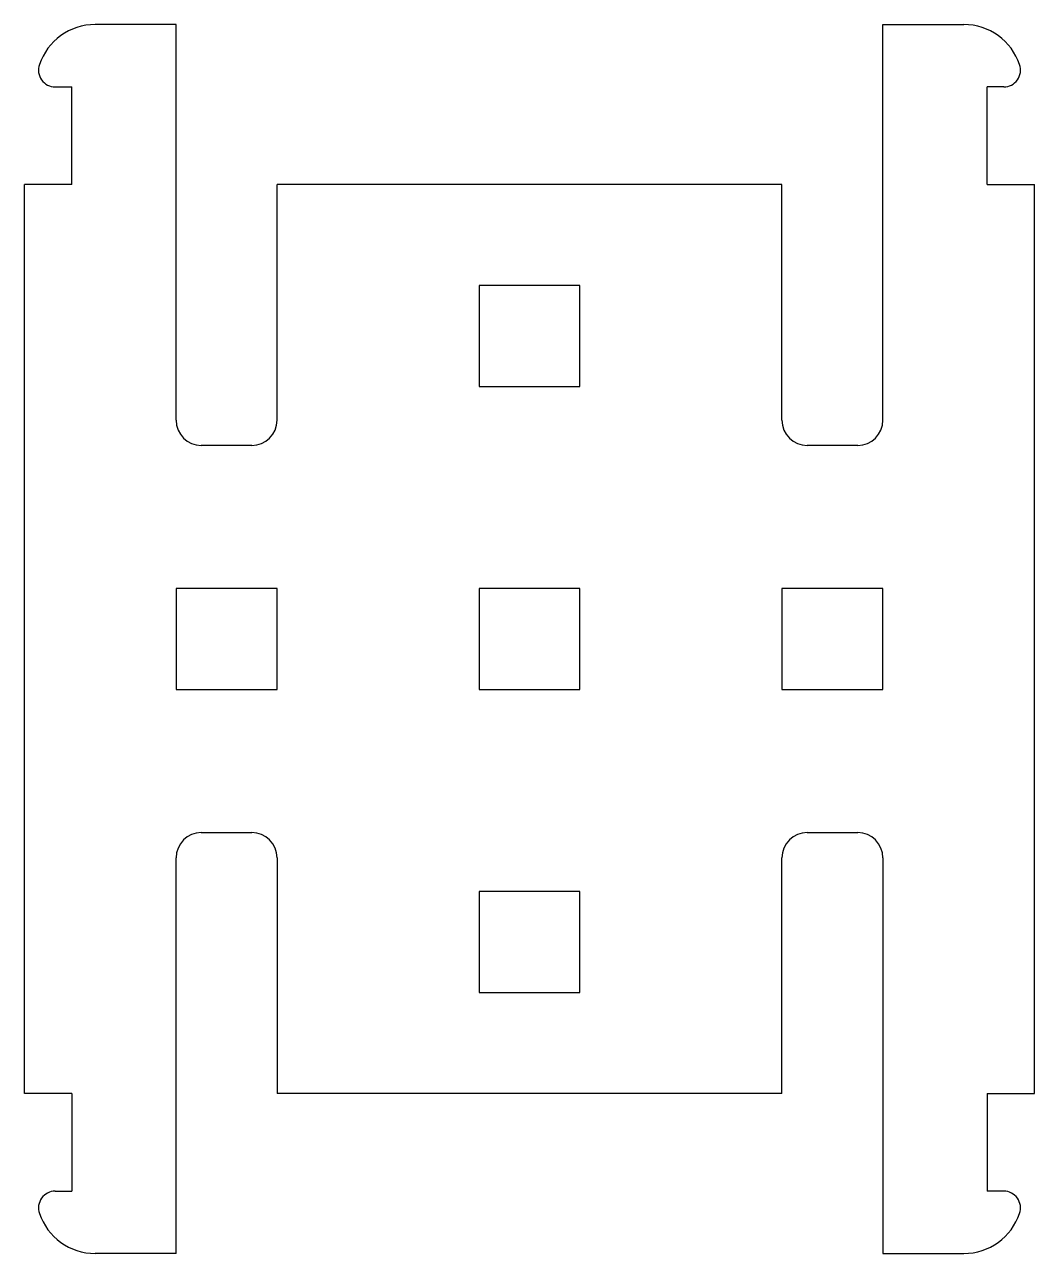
# Model space of a CAD drawing. Header units: millimetres. Extents: x 11.1 to 41.1, y 261.7 to 298.2.
import ezdxf

# ---------------------------------------------------------------- set-up
doc = ezdxf.new("R2010")
doc.units = ezdxf.units.MM
doc.layers.add('Default', color=7, linetype='Continuous')

# ---------------------------------------------------------------- blocks, each defined once
blk = doc.blocks.new('SE')
at = {"layer": 'Default', "color": 7, "linetype": 'Continuous'}
for p, q in [((24.621, 290.405), (24.621, 287.405)), ((27.621, 290.405), (24.621, 290.405)), ((27.621, 287.405), (27.621, 290.405)), ((24.621, 287.405), (27.621, 287.405))]:
    blk.add_line(p, q, dxfattribs=at)
blk = doc.blocks.new('SE1')
at = {"layer": 'Default', "color": 7, "linetype": 'Continuous'}
for p, q in [((15.621, 281.405), (15.621, 278.405)), ((18.621, 281.405), (15.621, 281.405)), ((18.621, 278.405), (18.621, 281.405)), ((15.621, 278.405), (18.621, 278.405))]:
    blk.add_line(p, q, dxfattribs=at)
blk = doc.blocks.new('SE2')
at = {"layer": 'Default', "color": 7, "linetype": 'Continuous'}
for p, q in [((24.621, 281.405), (24.621, 278.405)), ((27.621, 281.405), (24.621, 281.405)), ((27.621, 278.405), (27.621, 281.405)), ((24.621, 278.405), (27.621, 278.405))]:
    blk.add_line(p, q, dxfattribs=at)
blk = doc.blocks.new('SE3')
at = {"layer": 'Default', "color": 7, "linetype": 'Continuous'}
for p, q in [((24.621, 272.405), (24.621, 269.405)), ((27.621, 272.405), (24.621, 272.405)), ((27.621, 269.405), (27.621, 272.405)), ((24.621, 269.405), (27.621, 269.405))]:
    blk.add_line(p, q, dxfattribs=at)
blk = doc.blocks.new('SE4')
at = {"layer": 'Default', "color": 7, "linetype": 'Continuous'}
for p, q in [((33.621, 281.405), (33.621, 278.405)), ((36.621, 281.405), (33.621, 281.405)), ((36.621, 278.405), (36.621, 281.405)), ((33.621, 278.405), (36.621, 278.405))]:
    blk.add_line(p, q, dxfattribs=at)

msp = doc.modelspace()

# ---------------------------------------------------------------- linework, layer by layer
at = {"layer": 'Default', "color": 7, "linetype": 'Continuous'}
for p, q in [((15.621, 298.155), (13.218, 298.155)), ((15.621, 286.405), (15.621, 298.155)), ((36.621, 298.155), (39.024, 298.155)), ((36.621, 286.405), (36.621, 298.155)), ((12.034, 296.305), (12.521, 296.305)), ((12.521, 293.405), (12.521, 296.305)), ((40.208, 296.305), (39.721, 296.305)), ((39.721, 293.405), (39.721, 296.305)), ((12.521, 293.405), (11.121, 293.405)), ((11.121, 266.405), (11.121, 293.405)), ((33.621, 293.405), (18.621, 293.405)), ((18.621, 286.405), (18.621, 293.405)), ((33.621, 286.405), (33.621, 293.405)), ((39.721, 293.405), (41.121, 293.405)), ((41.121, 266.405), (41.121, 293.405)), ((17.871, 285.655), (16.371, 285.655)), ((35.871, 285.655), (34.371, 285.655)), ((16.371, 274.155), (17.871, 274.155)), ((34.371, 274.155), (35.871, 274.155)), ((15.621, 261.655), (15.621, 273.405)), ((18.621, 273.405), (18.621, 266.405)), ((33.621, 266.405), (33.621, 273.405)), ((36.621, 273.405), (36.621, 261.655)), ((12.521, 266.405), (11.121, 266.405)), ((12.521, 266.405), (12.521, 263.505)), ((33.621, 266.405), (18.621, 266.405)), ((39.721, 266.405), (39.721, 263.505)), ((39.721, 266.405), (41.121, 266.405)), ((12.034, 263.505), (12.521, 263.505)), ((40.208, 263.505), (39.721, 263.505)), ((15.621, 261.655), (13.218, 261.655)), ((36.621, 261.655), (39.024, 261.655))]:
    msp.add_line(p, q, dxfattribs=at)
for centre, radius, start, end in [((13.218, 296.405), 1.75, 90, 161.3371), ((39.024, 296.405), 1.75, 18.6629, 90), ((12.034, 296.805), 0.5, 161.3371, 270), ((40.208, 296.805), 0.5, 270, 18.6629), ((16.371, 286.405), 0.75, 180, 270), ((17.871, 286.405), 0.75, 270, 0), ((34.371, 286.405), 0.75, 180, 270), ((35.871, 286.405), 0.75, 270, 0), ((16.371, 273.405), 0.75, 90, 180), ((17.871, 273.405), 0.75, 0, 90), ((34.371, 273.405), 0.75, 90, 180), ((35.871, 273.405), 0.75, 0, 90), ((12.034, 263.005), 0.5, 90, 198.6629), ((40.208, 263.005), 0.5, 341.3371, 90), ((13.218, 263.405), 1.75, 198.6629, 270), ((39.024, 263.405), 1.75, 270, 341.3371)]:
    msp.add_arc(centre, radius, start, end, dxfattribs=at)

# ---------------------------------------------------------------- block references
at = {"layer": 'Default'}
for name in ['SE', 'SE1', 'SE2', 'SE4', 'SE3']:
    msp.add_blockref(name, (0, 0), dxfattribs=at)

doc.saveas('drawing.dxf')
